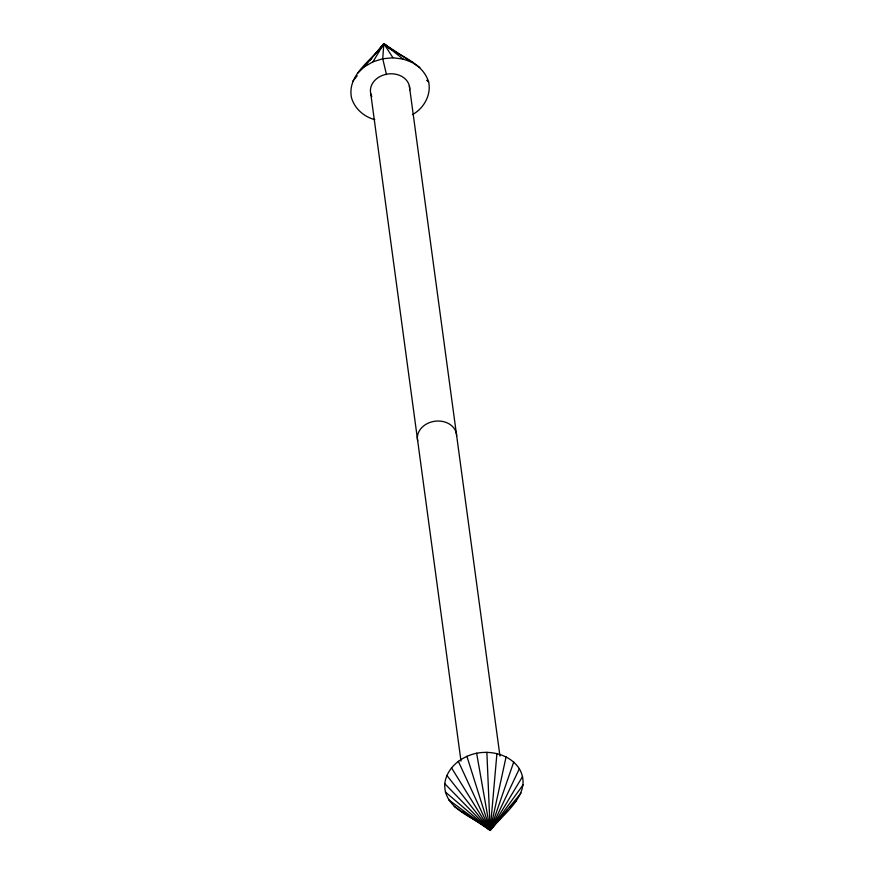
<?xml version="1.0" encoding="UTF-8"?>
<svg xmlns="http://www.w3.org/2000/svg" width="874" height="874" viewBox="0 0 874 874"><rect width="100%" height="100%" fill="white"/><g stroke="black" fill="none" stroke-linecap="round" stroke-linejoin="round"><path stroke-width="1.31" d="M412.473 114.614C423.803 108.398 431.406 95.015 428.664 82.025C422.448 61.715 398.326 56.395 383.828 43.7L382.736 58.744L386.472 74.585M496.924 753.508L490.172 830.3C474.484 816.895 443.468 809.444 444.757 783.683C446.745 767.536 461.483 756.349 476.636 753.224C492.237 750.274 510.274 754.918 519.353 768.738C533.49 793.701 503.358 813.53 490.172 830.3L454.163 806.451M506.079 756.84L490.172 830.3L448.548 799.743M419.837 67.549L383.828 43.7C372.335 60.306 347.022 74.028 351.435 97.495C354.451 108.518 363.923 116.766 374.793 119.662M382.932 46.278L383.828 43.7L392.59 50.135M513.726 762.03L490.172 830.3L482.71 824.335M382.659 46.158L383.828 43.7L403.023 59.039L412.178 62.36M519.353 768.738L490.172 830.3L445.336 791.975M357.575 73.307L364.414 66.774L372.99 61.803L383.828 43.7L389.935 48.922M492.204 826.902L490.172 830.3L444.757 783.683M381.709 47.207L383.828 43.7L385.718 45.645M522.565 776.505L490.172 830.3L446.854 775.435M377.546 52.364L379.119 50.2M380.682 48.037L383.828 43.7L385.489 45.809M523.133 784.786L490.172 830.3L451.476 767.787M352.954 80.954L357.248 75.787M370.106 60.262L371.821 58.187M374.389 55.084L383.828 43.7L392.983 57.804L403.023 59.039M521.046 793.046L490.172 830.3L458.304 761.254M364.414 66.774L383.828 43.7M507.051 810.242L490.172 830.3L466.891 756.283M509.586 807.226L516.425 800.693M372.99 61.803L382.736 58.744L392.983 57.804M461.822 811.64L464.105 812.47M426.621 80.277L428.664 82.025M476.636 753.224L490.172 830.3L486.873 752.285M409.36 85.892L499.961 756.054M370.751 93.627L460.991 761.09M417.696 440.867A19.709 15.907 -7.7 0 1 435.252 421.192A19.709 15.907 -7.7 0 1 456.643 436.235M371.832 96.588A19.709 15.907 -7.7 0 1 387.029 74.137A19.709 15.907 -7.7 0 1 409.644 90.033"/></g></svg>
